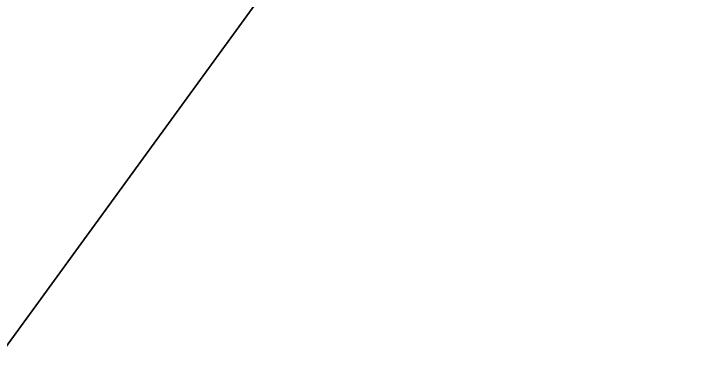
# Model space of a CAD drawing. Header units: metres. Extents: x -2743 to 126, y 13385 to 13916.
# Drawn here: x -1910.6121 to -1910.4483, y 13651.45 to 13651.5355 of the extents above; entities that cross this region are included whole.
import ezdxf

# ---------------------------------------------------------------- set-up
doc = ezdxf.new("R2010")
doc.units = ezdxf.units.M
doc.layers.add('link-улица Берзарина_Покрытия — Новые$0$ДВ_ПП_Тип6_У_ТР_3м за счет Газона', color=7, linetype='Continuous')

msp = doc.modelspace()

# ---------------------------------------------------------------- linework, layer by layer
at = {"layer": 'link-улица Берзарина_Покрытия — Новые$0$ДВ_ПП_Тип6_У_ТР_3м за счет Газона'}
for points in [[(-1912.97136, 13653.0955), (-1913.43431, 13653.4389), (-1913.81991, 13653.86038), (-1914.11865, 13654.34729), (-1914.321, 13654.88702), (-1915.6449, 13659.81406), (-1915.67825, 13660.03087), (-1915.66396, 13660.24722), (-1915.60339, 13660.45541), (-1915.49789, 13660.64773), (-1914.79445, 13661.65078), (-1914.814, 13661.911), (-1915.507, 13662.452), (-1916.286, 13661.366), (-1915.75182, 13654.3725), (-1913.18707, 13651.98295), (-1912.66895, 13651.50022), (-1912.26298, 13651.21448), (-1911.21577, 13650.6299), (-1910.49693, 13651.61831), (-1911.1166, 13651.98584), (-1911.73556, 13652.35454), (-1912.35381, 13652.72443), (-1912.97136, 13653.0955)], [(-1910.49693, 13651.61831), (-1911.21577, 13650.6299), (-1910.58974, 13650.28043), (-1908.47991, 13649.10266), (-1906.37008, 13647.92489), (-1904.26025, 13646.74712), (-1902.15043, 13645.56936), (-1900.52471, 13644.67785), (-1900.11885, 13645.69637), (-1902.73089, 13647.146), (-1905.33134, 13648.61624), (-1907.92006, 13650.10704), (-1910.49693, 13651.61831)]]:
    msp.add_lwpolyline(points, close=True, dxfattribs=at)

doc.saveas('drawing.dxf')
